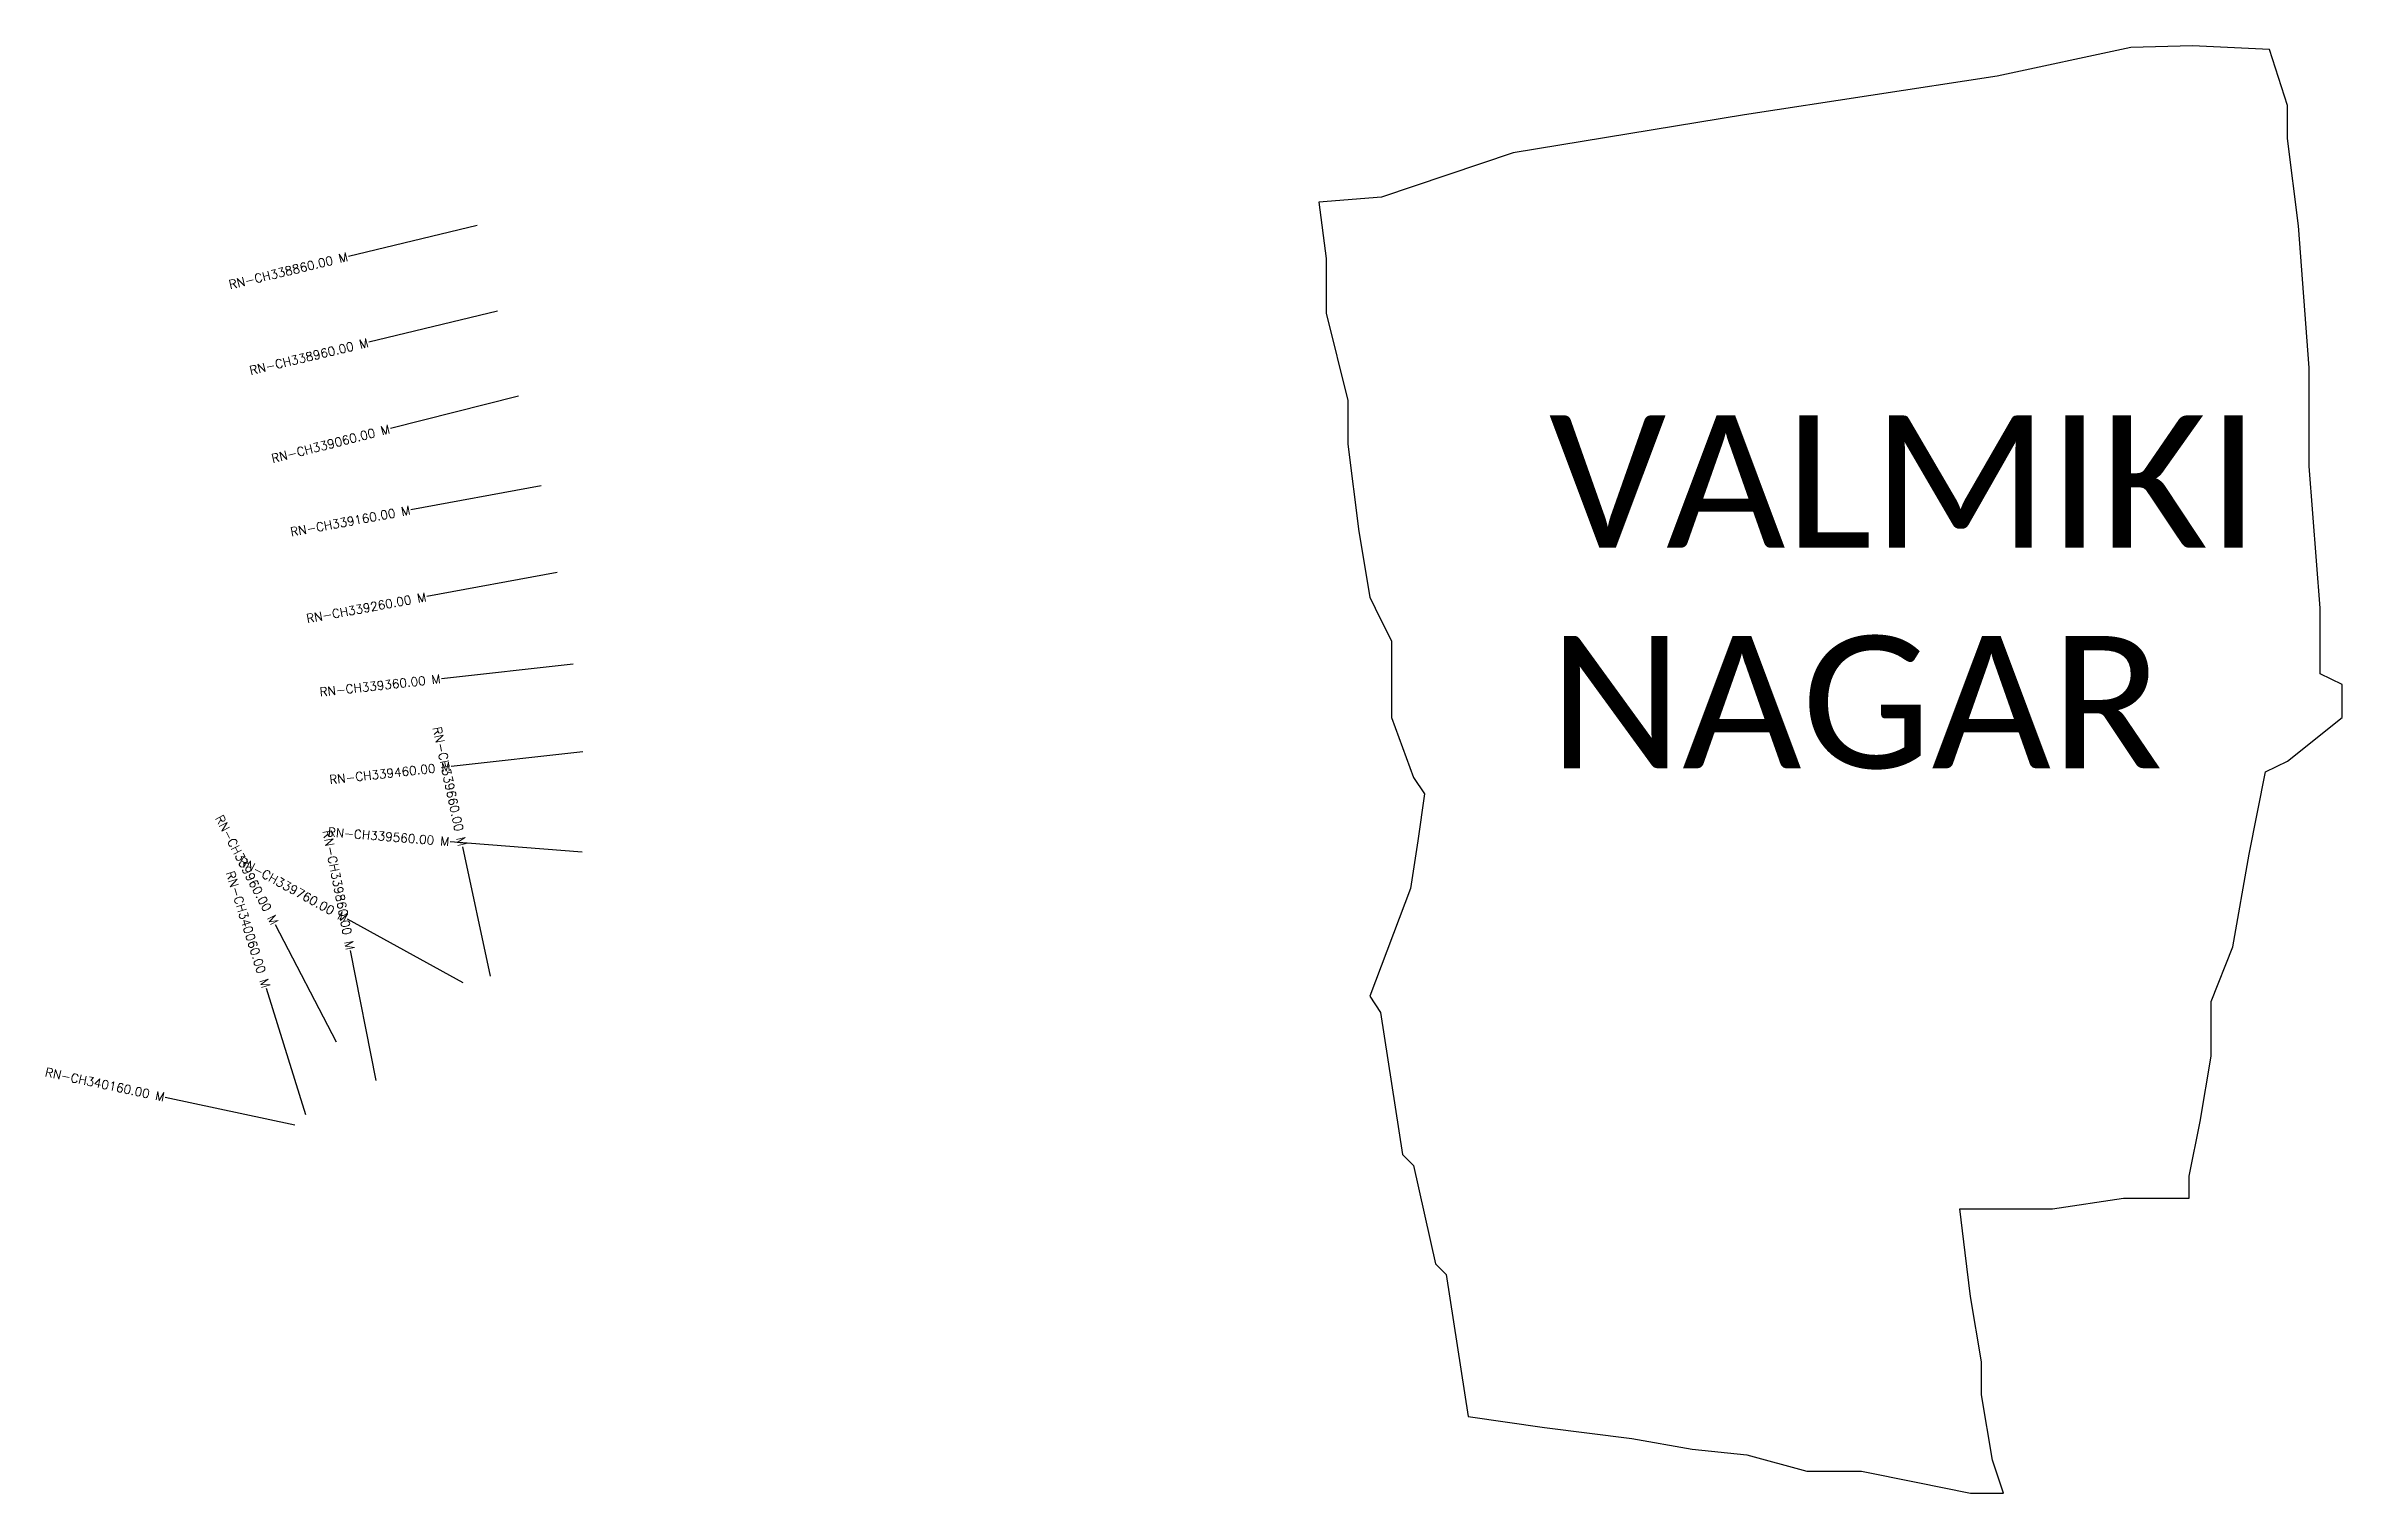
# Model space of a CAD drawing. Header units: metres. Extents: x 292199 to 294802, y 1988311 to 1989952.
import ezdxf
from ezdxf.enums import TextEntityAlignment as Align

# ---------------------------------------------------------------- set-up
doc = ezdxf.new("R2010")
doc.units = ezdxf.units.M
for name, color, linetype in [('CS', 134, 'Continuous'), ('CSMark', 6, 'Continuous'), ('VILLAGE BOUNDRY', 10, 'Continuous'), ('VILLAGE NAME', 250, 'Continuous')]:
    doc.layers.add(name, color=color, linetype=linetype)
doc.styles.get("Standard").update_dxf_attribs({"font": 'simplex.shx'})

msp = doc.modelspace()

# ---------------------------------------------------------------- linework, layer by layer
at = {"layer": 'CS'}
for p, q in [((292687.5, 1989748.5), (292541.6, 1989713.5)), ((292710.8, 1989651.3), (292564.9, 1989616.3)), ((292734.6, 1989555.2), (292589.3, 1989518.2)), ((292760.1, 1989453.3), (292612.5, 1989426.1)), ((292778.2, 1989355), (292630.7, 1989327.8)), ((292796.3, 1989251.1), (292647.2, 1989234.7)), ((292807.3, 1989151.7), (292658.2, 1989135.3)), ((292806.5, 1989038), (292657, 1989049.9)), ((292702.8, 1988897.5), (292671.2, 1989044.2)), ((292528.1, 1988822.7), (292458.8, 1988955.7)), ((292671.9, 1988889.7), (292540.5, 1988961.9)), ((292573, 1988779.2), (292544.1, 1988926.4)), ((292493.5, 1988740.3), (292448.8, 1988883.5)), ((292480.7, 1988728.6), (292334, 1988759.9))]:
    msp.add_line(p, q, dxfattribs=at)
at = {"layer": 'VILLAGE BOUNDRY'}
msp.add_lwpolyline([(294752.6, 1989748.2), (294740.2, 1989847.3), (294740.2, 1989884.5), (294719.8, 1989948), (294632.6, 1989952.2), (294562.7, 1989950.5), (294411.2, 1989917.9), (294124.6, 1989874.2), (293862.1, 1989831.1), (293712.8, 1989780.8), (293641.8, 1989775.1), (293650.1, 1989711.1), (293650.1, 1989673.9), (293650.1, 1989649.1), (293674.9, 1989550), (293674.9, 1989512.9), (293674.9, 1989500.5), (293687.2, 1989401.4), (293699.7, 1989327), (293712, 1989302.3), (293724.4, 1989277.5), (293724.4, 1989190.8), (293749.2, 1989122.7), (293761.6, 1989104.1), (293754, 1989050.8), (293746, 1988996.7), (293699.7, 1988874.9), (293712, 1988856.3), (293736.8, 1988695.3), (293749.2, 1988682.9), (293774, 1988571.4), (293786.3, 1988559.1), (293811.1, 1988398), (293897.9, 1988385.6), (293996.9, 1988373.3), (294065.1, 1988360.9), (294127, 1988354.7), (294195.1, 1988336.1), (294257.1, 1988336.1), (294319, 1988323.7), (294380.9, 1988311.3), (294418.1, 1988311.3), (294405.7, 1988348.5), (294393.3, 1988422.8), (294393.3, 1988460), (294380.9, 1988534.3), (294374.8, 1988583.8), (294368.6, 1988633.4), (294455.3, 1988633.4), (294473.8, 1988633.4), (294554.4, 1988645.8), (294591.5, 1988645.8), (294628.7, 1988645.8), (294628.7, 1988670.5), (294641.1, 1988732.5), (294653.5, 1988806.8), (294653.5, 1988868.7), (294678.2, 1988930.7), (294696.8, 1989035.9), (294715.4, 1989128.9), (294740.2, 1989141.2), (294802.1, 1989190.8), (294802.1, 1989228), (294777.3, 1989240.3), (294777.3, 1989314.7), (294764.9, 1989475.7), (294764.9, 1989587.2)], close=True, dxfattribs=at)

# ---------------------------------------------------------------- texts
at = {"layer": 'CSMark'}
for s, rotation, p in [('RN-CH338860.00 M', 13.4889, (292540.6, 1989713.3)), ('RN-CH338960.00 M', 13.4889, (292564, 1989616)), ('RN-CH339060.00 M', 14.2676, (292588.3, 1989518)), ('RN-CH339160.00 M', 10.4548, (292611.6, 1989425.9)), ('RN-CH339260.00 M', 10.4548, (292629.7, 1989327.6)), ('RN-CH339360.00 M', 6.2854, (292646.2, 1989234.6)), ('RN-CH339660.00 M', 282.1371, (292671, 1989045.1)), ('RN-CH339460.00 M', 6.2854, (292657.2, 1989135.2)), ('RN-CH339960.00 M', 297.5148, (292458.4, 1988956.6)), ('RN-CH339860.00 M', 281.1065, (292543.9, 1988927.4)), ('RN-CH339560.00 M', 355.434, (292656, 1989050)), ('RN-CH339760.00 M', 331.2189, (292539.6, 1988962.4)), ('RN-CH340060.00 M', 287.3442, (292448.5, 1988884.4)), ('RN-CH340160.00 M', 347.966, (292333, 1988760.1))]:
    msp.add_text(s, height=10, rotation=rotation, dxfattribs=at).set_placement(p, align=Align.MIDDLE_RIGHT)
at = {"layer": 'VILLAGE NAME', "insert": (293903, 1989533.2), "char_height": 150, "attachment_point": 1}
msp.add_mtext_dynamic_manual_height_columns('{\\fCalibri|b0|i0|c0|p34;VALMIKI NAGAR}', width=826.75, gutter_width=1, heights=[0], dxfattribs=at)

doc.saveas('drawing.dxf')
